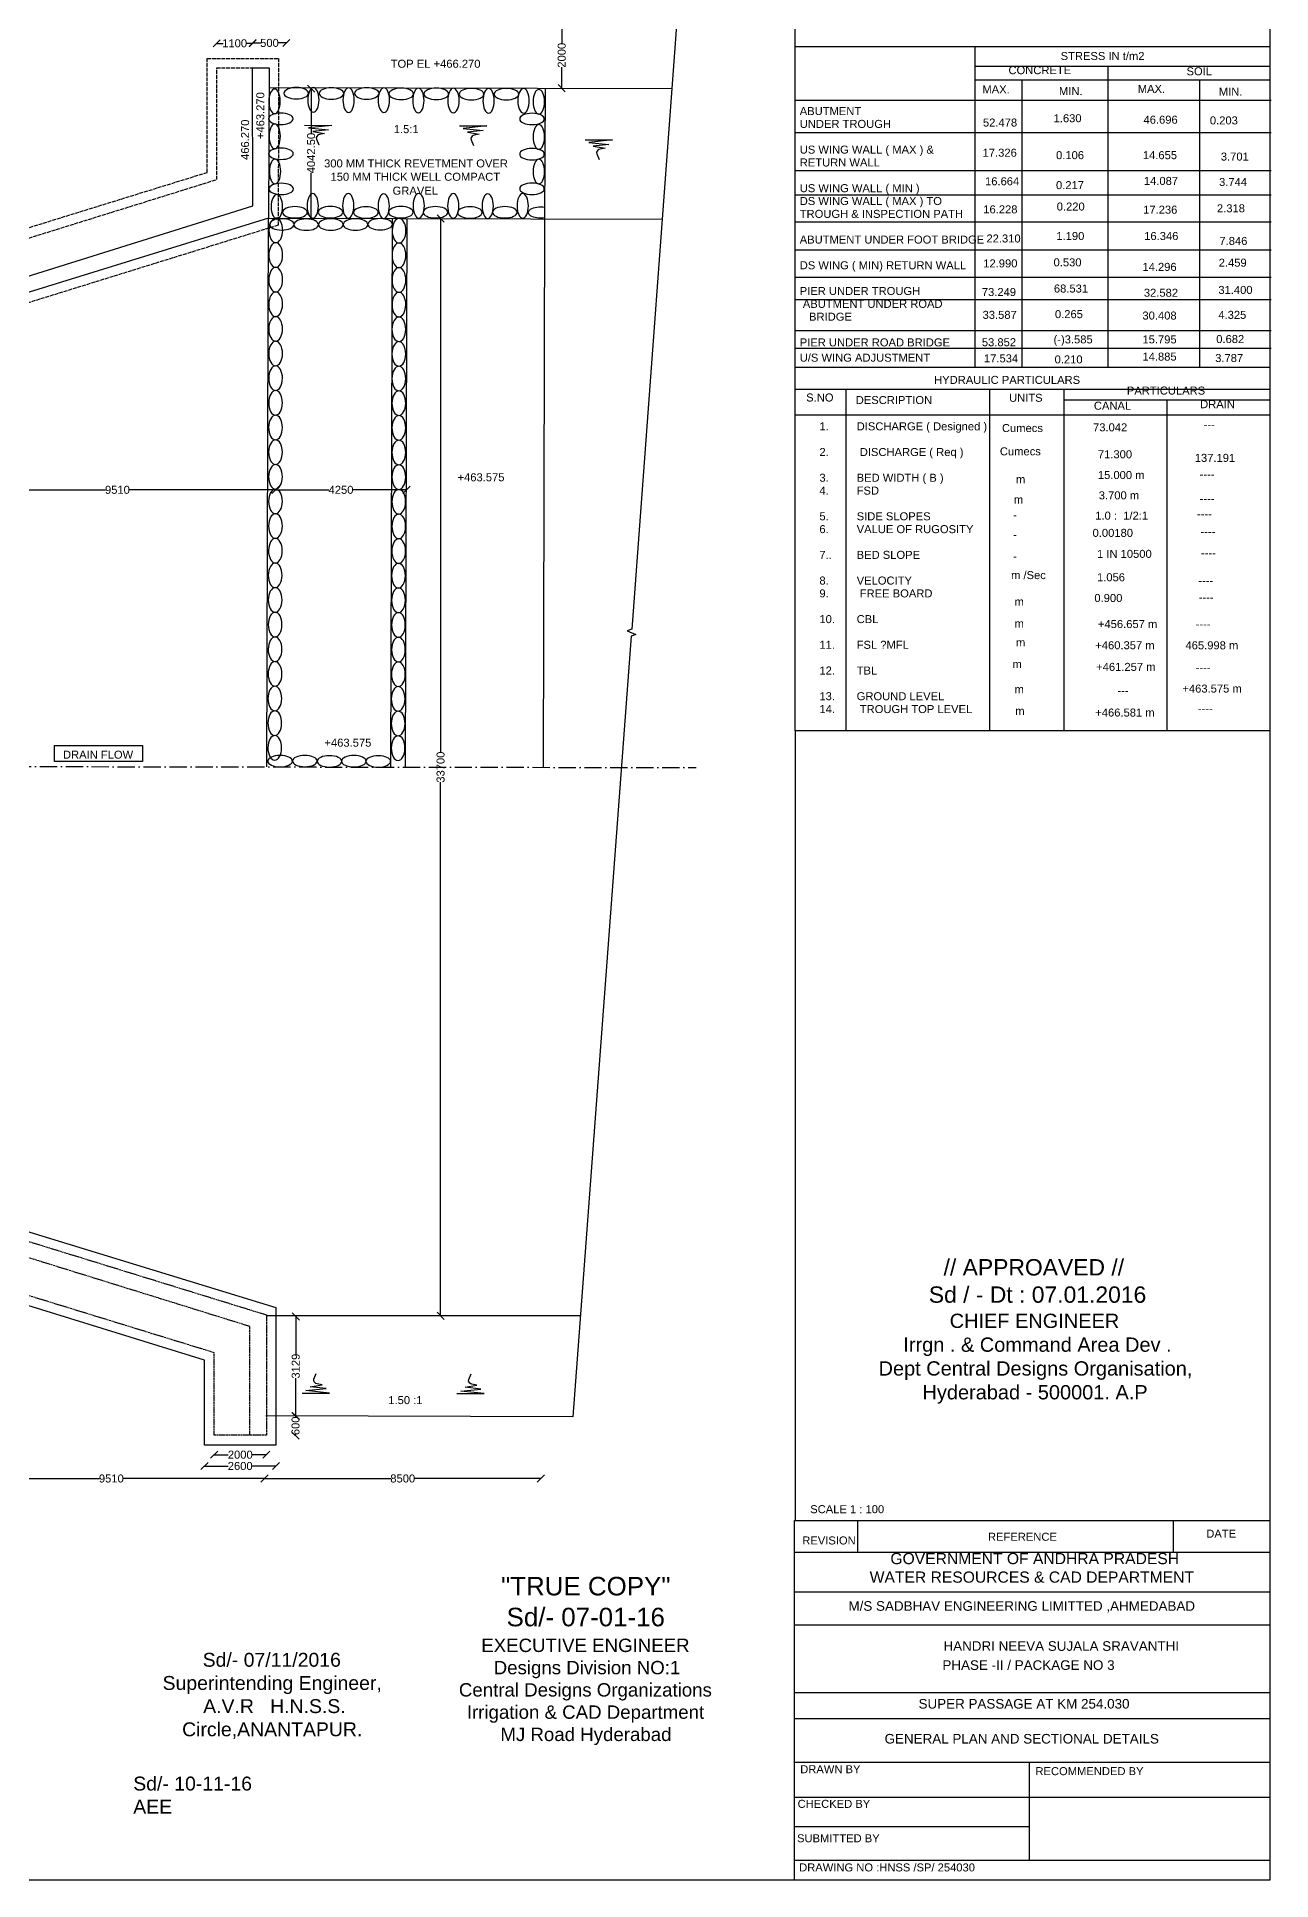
# Model space of a CAD drawing. Header units: feet. Extents: x 5124 to 2925857, y 2311 to 44697474.
# Drawn here: x 2887298 to 2925857, y 44609612 to 44667212 of the extents above; entities that cross this region are included whole.
import ezdxf

# ---------------------------------------------------------------- set-up
doc = ezdxf.new("R2010")
doc.units = ezdxf.units.FT
doc.header["$MEASUREMENT"] = 0
doc.linetypes.add('ACAD_ISO02W100', pattern=[15, 12, -3])
doc.linetypes.add('ACAD_ISO10W100', pattern=[18, 12, -3, 0, -3])
for name, color, linetype in [('DIMENSION', 7, 'Continuous'), ('DRAWING', 2, 'Continuous'), ('TEXT', 7, 'Continuous')]:
    doc.layers.add(name, color=color, linetype=linetype)
doc.styles.get("Standard").update_dxf_attribs({"font": 'arial.ttf', "height": 250})
doc.dimstyles.get("Standard").update_dxf_attribs({"dimtxt": 250, "dimasz": 225, "dimexe": 0.18, "dimexo": 0.0625, "dimgap": 0.09, "dimtad": 0, "dimdec": 0, "dimzin": 0, "dimdsep": 46, "dimtxsty": 'Standard', "dimblk": 'OBLIQUE', "dimcen": 0.09, "dimse1": 1, "dimse2": 1, "dimadec": 0, "dimazin": 0, "dimtfac": 1, "dimtdec": 0, "dimtofl": 0, "dimtmove": 0, "dimatfit": 3, "dimfxl": 1, "dimtolj": 1, "dimtzin": 0, "dimarcsym": 0})

# ---------------------------------------------------------------- blocks, each defined once
blk = doc.blocks.new('_Oblique')
at = {"color": 0, "linetype": 'ByBlock', "lineweight": -2}
blk.add_line((-0.5, -0.5), (0.5, 0.5), dxfattribs=at)
blk = doc.blocks.new('*D89')
at = {"layer": 'Defpoints', "color": 0, "transparency": 16777216}
for p in [(2884837, 44622162), (2894412, 44622162), (2894412, 44622162)]:
    blk.add_point(p, dxfattribs=at)
at = {"layer": 'TEXT', "color": 0, "lineweight": -2, "transparency": 16777216}
for p, q in [((2884837, 44622162), (2889251, 44622162)), ((2894412, 44622162), (2889997, 44622162))]:
    blk.add_line(p, q, dxfattribs=at)
at = {"layer": 'TEXT', "color": 0, "lineweight": -2, "transparency": 16777216, "xscale": 225, "yscale": 225, "zscale": 225, "rotation": 180}
blk.add_blockref('_Oblique', (2884837, 44622162), dxfattribs=at)
at = {"layer": 'TEXT', "color": 0, "lineweight": -2, "transparency": 16777216, "xscale": 225, "yscale": 225, "zscale": 225}
blk.add_blockref('_Oblique', (2894412, 44622162), dxfattribs=at)
at = {"layer": 'TEXT', "color": 0, "transparency": 16777216, "insert": (2889624, 44622162), "char_height": 250, "attachment_point": 5}
blk.add_mtext('\\A1;9510', dxfattribs=at)
blk = doc.blocks.new('*D90')
at = {"layer": 'Defpoints', "color": 0, "transparency": 16777216}
for p in [(2894412, 44622162), (2903044, 44622162), (2903044, 44622162)]:
    blk.add_point(p, dxfattribs=at)
at = {"layer": 'TEXT', "color": 0, "lineweight": -2, "transparency": 16777216}
for p, q in [((2894412, 44622162), (2898355, 44622162)), ((2903044, 44622162), (2899101, 44622162))]:
    blk.add_line(p, q, dxfattribs=at)
at = {"layer": 'TEXT', "color": 0, "lineweight": -2, "transparency": 16777216, "xscale": 225, "yscale": 225, "zscale": 225, "rotation": 180}
blk.add_blockref('_Oblique', (2894412, 44622162), dxfattribs=at)
at = {"layer": 'TEXT', "color": 0, "lineweight": -2, "transparency": 16777216, "xscale": 225, "yscale": 225, "zscale": 225}
blk.add_blockref('_Oblique', (2903044, 44622162), dxfattribs=at)
at = {"layer": 'TEXT', "color": 0, "transparency": 16777216, "insert": (2898728, 44622162), "char_height": 250, "attachment_point": 5}
blk.add_mtext('\\A1;8500', dxfattribs=at)
blk = doc.blocks.new('*D91')
at = {"layer": 'Defpoints', "color": 0, "transparency": 16777216}
for p in [(2892837, 44623518), (2894467, 44623518), (2894467, 44622906)]:
    blk.add_point(p, dxfattribs=at)
at = {"layer": 'TEXT', "color": 0, "lineweight": -2, "transparency": 16777216}
for p, q in [((2892837, 44622906), (2893277, 44622906)), ((2894467, 44622906), (2894027, 44622906))]:
    blk.add_line(p, q, dxfattribs=at)
at = {"layer": 'TEXT', "color": 0, "lineweight": -2, "transparency": 16777216, "xscale": 225, "yscale": 225, "zscale": 225, "rotation": 180}
blk.add_blockref('_Oblique', (2892837, 44622906), dxfattribs=at)
at = {"layer": 'TEXT', "color": 0, "lineweight": -2, "transparency": 16777216, "xscale": 225, "yscale": 225, "zscale": 225}
blk.add_blockref('_Oblique', (2894467, 44622906), dxfattribs=at)
at = {"layer": 'TEXT', "color": 0, "transparency": 16777216, "insert": (2893652, 44622906), "char_height": 250, "attachment_point": 5}
blk.add_mtext('\\A1;2000', dxfattribs=at)
blk = doc.blocks.new('*D92')
at = {"layer": 'Defpoints', "color": 0, "transparency": 16777216}
for p in [(2892534, 44623208), (2894767, 44623208), (2892534, 44622553)]:
    blk.add_point(p, dxfattribs=at)
at = {"layer": 'TEXT', "color": 0, "lineweight": -2, "transparency": 16777216}
for p, q in [((2892534, 44622553), (2893275, 44622553)), ((2894767, 44622553), (2894025, 44622553))]:
    blk.add_line(p, q, dxfattribs=at)
at = {"layer": 'TEXT', "color": 0, "lineweight": -2, "transparency": 16777216, "xscale": 225, "yscale": 225, "zscale": 225, "rotation": 180}
blk.add_blockref('_Oblique', (2892534, 44622553), dxfattribs=at)
at = {"layer": 'TEXT', "color": 0, "lineweight": -2, "transparency": 16777216, "xscale": 225, "yscale": 225, "zscale": 225}
blk.add_blockref('_Oblique', (2894767, 44622553), dxfattribs=at)
at = {"layer": 'TEXT', "color": 0, "transparency": 16777216, "insert": (2893650, 44622553), "char_height": 250, "attachment_point": 5}
blk.add_mtext('\\A1;2600', dxfattribs=at)
blk = doc.blocks.new('*D93')
at = {"layer": 'Defpoints', "color": 0, "transparency": 16777216}
for p in [(2895200, 44627228), (2895192, 44624118), (2895386, 44624118)]:
    blk.add_point(p, dxfattribs=at)
at = {"layer": 'TEXT', "color": 0, "lineweight": -2, "transparency": 16777216}
for p, q in [((2895386, 44627228), (2895386, 44626047)), ((2895386, 44624118), (2895386, 44625300))]:
    blk.add_line(p, q, dxfattribs=at)
at = {"layer": 'TEXT', "color": 0, "lineweight": -2, "transparency": 16777216, "xscale": 225, "yscale": 225, "zscale": 225}
for p, rotation in [((2895386, 44627228), 90), ((2895386, 44624118), 270)]:
    blk.add_blockref('_Oblique', p, dxfattribs=dict(at, rotation=rotation))
at = {"layer": 'TEXT', "color": 0, "transparency": 16777216, "insert": (2895386, 44625673), "char_height": 250, "attachment_point": 5, "rotation": 90}
blk.add_mtext('\\A1;3129', dxfattribs=at)
blk = doc.blocks.new('*D94')
at = {"layer": 'Defpoints', "color": 0, "transparency": 16777216}
for p in [(2895386, 44624118), (2895379, 44623500), (2895386, 44623500)]:
    blk.add_point(p, dxfattribs=at)
at = {"layer": 'TEXT', "color": 0, "lineweight": -2, "transparency": 16777216}
for p, q in [((2895379, 44624118), (2895379, 44624086)), ((2895379, 44623500), (2895379, 44623533))]:
    blk.add_line(p, q, dxfattribs=at)
at = {"layer": 'TEXT', "color": 0, "lineweight": -2, "transparency": 16777216, "xscale": 225, "yscale": 225, "zscale": 225}
for p, rotation in [((2895379, 44624118), 90), ((2895379, 44623500), 270)]:
    blk.add_blockref('_Oblique', p, dxfattribs=dict(at, rotation=rotation))
at = {"layer": 'TEXT', "color": 0, "transparency": 16777216, "insert": (2895379, 44623809), "char_height": 250, "attachment_point": 5, "rotation": 90}
blk.add_mtext('\\A1;600', dxfattribs=at)
blk = doc.blocks.new('*D98')
at = {"layer": 'Defpoints', "color": 0, "transparency": 16777216}
for p in [(2899742, 44661535), (2899911, 44661535), (2899636, 44627249)]:
    blk.add_point(p, dxfattribs=at)
at = {"layer": 'TEXT', "color": 0, "lineweight": -2, "transparency": 16777216}
for p, q in [((2899911, 44661535), (2899911, 44644862)), ((2899911, 44627249), (2899911, 44643922))]:
    blk.add_line(p, q, dxfattribs=at)
at = {"layer": 'TEXT', "color": 0, "lineweight": -2, "transparency": 16777216, "xscale": 225, "yscale": 225, "zscale": 225}
for p, rotation in [((2899911, 44661535), 90), ((2899911, 44627249), 270)]:
    blk.add_blockref('_Oblique', p, dxfattribs=dict(at, rotation=rotation))
at = {"layer": 'TEXT', "color": 0, "transparency": 16777216, "insert": (2899911, 44644392), "char_height": 250, "attachment_point": 5, "rotation": 90}
blk.add_mtext('\\A1;33700', dxfattribs=at)
blk = doc.blocks.new('*D123')
at = {"layer": 'Defpoints', "color": 0, "transparency": 16777216}
for p in [(2884875, 44653019), (2894754, 44653081), (2894754, 44653057)]:
    blk.add_point(p, dxfattribs=at)
at = {"layer": 'TEXT', "color": 0, "lineweight": -2, "transparency": 16777216}
for p, q in [((2884875, 44653057), (2889441, 44653057)), ((2894754, 44653057), (2890187, 44653057))]:
    blk.add_line(p, q, dxfattribs=at)
at = {"layer": 'TEXT', "color": 0, "lineweight": -2, "transparency": 16777216, "xscale": 225, "yscale": 225, "zscale": 225, "rotation": 180}
blk.add_blockref('_Oblique', (2884875, 44653057), dxfattribs=at)
at = {"layer": 'TEXT', "color": 0, "lineweight": -2, "transparency": 16777216, "xscale": 225, "yscale": 225, "zscale": 225}
blk.add_blockref('_Oblique', (2894754, 44653057), dxfattribs=at)
at = {"layer": 'TEXT', "color": 0, "transparency": 16777216, "insert": (2889814, 44653057), "char_height": 250, "attachment_point": 5}
blk.add_mtext('\\A1;9510', dxfattribs=at)
blk = doc.blocks.new('*D124')
at = {"layer": 'Defpoints', "color": 0, "transparency": 16777216}
for p in [(2894754, 44653081), (2898844, 44653068), (2898844, 44653057)]:
    blk.add_point(p, dxfattribs=at)
at = {"layer": 'TEXT', "color": 0, "lineweight": -2, "transparency": 16777216}
for p, q in [((2894754, 44653057), (2896421, 44653057)), ((2898844, 44653057), (2897177, 44653057))]:
    blk.add_line(p, q, dxfattribs=at)
at = {"layer": 'TEXT', "color": 0, "lineweight": -2, "transparency": 16777216, "xscale": 225, "yscale": 225, "zscale": 225, "rotation": 180}
blk.add_blockref('_Oblique', (2894754, 44653057), dxfattribs=at)
at = {"layer": 'TEXT', "color": 0, "lineweight": -2, "transparency": 16777216, "xscale": 225, "yscale": 225, "zscale": 225}
blk.add_blockref('_Oblique', (2898844, 44653057), dxfattribs=at)
at = {"layer": 'TEXT', "color": 0, "transparency": 16777216, "insert": (2896799, 44653057), "char_height": 250, "attachment_point": 5}
blk.add_mtext('\\A1;4250', dxfattribs=at)
blk = doc.blocks.new('*D135')
at = {"layer": 'Defpoints', "color": 0, "transparency": 16777216}
for p in [(2894038, 44667010), (2892915, 44666242), (2894038, 44666242)]:
    blk.add_point(p, dxfattribs=at)
at = {"layer": 'DIMENSION', "color": 0, "lineweight": -2, "transparency": 16777216}
for p, q in [((2892915, 44667010), (2893115, 44667010)), ((2894038, 44667010), (2893838, 44667010))]:
    blk.add_line(p, q, dxfattribs=at)
at = {"layer": 'DIMENSION', "color": 0, "lineweight": -2, "transparency": 16777216, "xscale": 225, "yscale": 225, "zscale": 225, "rotation": 180}
blk.add_blockref('_Oblique', (2892915, 44667010), dxfattribs=at)
at = {"layer": 'DIMENSION', "color": 0, "lineweight": -2, "transparency": 16777216, "xscale": 225, "yscale": 225, "zscale": 225}
blk.add_blockref('_Oblique', (2894038, 44667010), dxfattribs=at)
at = {"layer": 'DIMENSION', "color": 0, "transparency": 16777216, "insert": (2893476, 44667010), "char_height": 250, "attachment_point": 5}
blk.add_mtext('\\A1;1100', dxfattribs=at)
blk = doc.blocks.new('*D136')
at = {"layer": 'Defpoints', "color": 0, "transparency": 16777216}
for p in [(2894038, 44667010), (2895093, 44667022), (2895093, 44667010)]:
    blk.add_point(p, dxfattribs=at)
at = {"layer": 'DIMENSION', "color": 0, "lineweight": -2, "transparency": 16777216}
for p, q in [((2894038, 44667022), (2894290, 44667022)), ((2895093, 44667022), (2894841, 44667022))]:
    blk.add_line(p, q, dxfattribs=at)
at = {"layer": 'DIMENSION', "color": 0, "lineweight": -2, "transparency": 16777216, "xscale": 225, "yscale": 225, "zscale": 225, "rotation": 180}
blk.add_blockref('_Oblique', (2894038, 44667022), dxfattribs=at)
at = {"layer": 'DIMENSION', "color": 0, "lineweight": -2, "transparency": 16777216, "xscale": 225, "yscale": 225, "zscale": 225}
blk.add_blockref('_Oblique', (2895093, 44667022), dxfattribs=at)
at = {"layer": 'DIMENSION', "color": 0, "transparency": 16777216, "insert": (2894565, 44667022), "char_height": 250, "attachment_point": 5}
blk.add_mtext('\\A1;500', dxfattribs=at)
blk = doc.blocks.new('*D138')
at = {"layer": 'Defpoints', "color": 0, "transparency": 16777216}
for p in [(2895645, 44665594), (2895645, 44661571), (2895865, 44661571)]:
    blk.add_point(p, dxfattribs=at)
at = {"layer": 'TEXT', "color": 0, "lineweight": -2, "transparency": 16777216}
for p, q in [((2895865, 44665594), (2895865, 44664203)), ((2895865, 44661571), (2895865, 44662962))]:
    blk.add_line(p, q, dxfattribs=at)
at = {"layer": 'TEXT', "color": 0, "lineweight": -2, "transparency": 16777216, "xscale": 225, "yscale": 225, "zscale": 225}
for p, rotation in [((2895865, 44665594), 90), ((2895865, 44661571), 270)]:
    blk.add_blockref('_Oblique', p, dxfattribs=dict(at, rotation=rotation))
at = {"layer": 'TEXT', "color": 0, "transparency": 16777216, "insert": (2895865, 44663582), "char_height": 250, "attachment_point": 5, "rotation": 90}
blk.add_mtext('\\A1;4042.50', dxfattribs=at)
blk = doc.blocks.new('*D168')
at = {"layer": 'Defpoints', "color": 0, "transparency": 16777216}
for p in [(2902743, 44667665), (2903695, 44667665), (2902841, 44665612)]:
    blk.add_point(p, dxfattribs=at)
at = {"layer": 'TEXT', "color": 0, "lineweight": -2, "transparency": 16777216}
for p, q in [((2903695, 44667665), (2903695, 44667014)), ((2903695, 44665612), (2903695, 44666263))]:
    blk.add_line(p, q, dxfattribs=at)
at = {"layer": 'TEXT', "color": 0, "lineweight": -2, "transparency": 16777216, "xscale": 225, "yscale": 225, "zscale": 225}
for p, rotation in [((2903695, 44667665), 90), ((2903695, 44665612), 270)]:
    blk.add_blockref('_Oblique', p, dxfattribs=dict(at, rotation=rotation))
at = {"layer": 'TEXT', "color": 0, "transparency": 16777216, "insert": (2903695, 44666638), "char_height": 250, "attachment_point": 5, "rotation": 90}
blk.add_mtext('\\A1;2000', dxfattribs=at)

msp = doc.modelspace()

# ---------------------------------------------------------------- linework, layer by layer
at = {"layer": 'DRAWING', "color": 0}
msp.add_lwpolyline([(2810208.4, 44697474.4), (2925812.5, 44697474.4), (2925812.5, 44609612.5), (2810208.4, 44609612.5)], close=True, dxfattribs=at)
for points in [[(2907692.2, 44673210.5), (2905882.7, 44648704.1), (2905734.2, 44648655.4), (2906006.8, 44648532.5), (2905866.4, 44648482.4), (2904044, 44624093.4), (2894455.1, 44624120.6)], [(2884892.1, 44659069.2), (2894042.6, 44661929.7), (2894037.7, 44666241.8), (2894551.3, 44666241.8), (2894530.3, 44661551.2), (2884891, 44658563.6), (2835148.9, 44658587.9)], [(2894548.5, 44665629.3), (2907130.5, 44665602.8)], [(2903173, 44665611.1), (2903160.4, 44661524.5), (2903119.3, 44644386.4)], [(2894484.5, 44644399.1), (2894530.3, 44661551.2)], [(2894530.3, 44661551.2), (2906828.5, 44661513.1)], [(2898397.1, 44661539.2), (2898349.6, 44644398.6)], [(2898816.7, 44644392.7), (2898869.7, 44661537.8)], [(2877326.4, 44644422.1), (2877301, 44630567.8), (2884889, 44630526.1), (2894766.8, 44627504.7), (2894766.8, 44623208.1), (2892533.8, 44623208.1), (2892533.8, 44625860.5), (2885116.5, 44628149.9), (2885116.5, 44625142.4), (2879357.4, 44625142.4), (2879357.4, 44627955.7), (2876330.3, 44627955.7), (2876330.3, 44628996.9), (2874198.2, 44628996.9), (2874228.1, 44644428.3)]]:
    msp.add_lwpolyline(points, dxfattribs=at)
at = {"layer": 'DRAWING', "color": 0, "linetype": 'ACAD_ISO02W100', "ltscale": 10}
for points in [[(2874228.1, 44644428.3), (2874254.8, 44659858.7), (2876390.8, 44659858.7), (2876390.8, 44660894.7), (2879443.9, 44660894.7), (2879443.9, 44663714.6), (2885205.6, 44663714.6), (2885205.6, 44660682), (2892614.2, 44662975.2), (2892614.2, 44666538.6), (2894851.5, 44666538.6), (2894835.8, 44661325.4), (2884954.9, 44658259.6), (2877348.1, 44658247.7), (2877326.4, 44644422.1)], [(2884896, 44660256.7), (2892915.1, 44662752.9), (2892915.1, 44666241.8), (2894037.7, 44666241.8)]]:
    msp.add_lwpolyline(points, dxfattribs=at)
at = {"layer": 'DRAWING', "color": 0}
for points in [[(2895662.9, 44664449.4), (2896516.9, 44664447.7), (2895779.6, 44664370.6), (2896407.4, 44664309.6), (2895916, 44664250.5), (2896285.4, 44664189.6), (2896129.3, 44664159, 0.2755658), (2896023.4, 44664064.1), (2896030.7, 44664013.9), (2896102.4, 44663836.1)], [(2900498, 44664430.1), (2901352, 44664428.4), (2900614.7, 44664351.3), (2901242.6, 44664290.3), (2900751.1, 44664231.1), (2901120.5, 44664170.2), (2900964.5, 44664139.7, 0.2755658), (2900858.6, 44664044.7), (2900865.9, 44663994.5), (2900937.5, 44663816.8)], [(2904425.8, 44663993.3), (2905279.9, 44663991.5), (2904542.6, 44663914.4), (2905170.4, 44663853.4), (2904679, 44663794.3), (2905048.4, 44663733.4), (2904892.3, 44663702.9, 0.2755658), (2904786.4, 44663607.9), (2904793.7, 44663557.7), (2904865.3, 44663379.9)], [(2895586.8, 44624831.8), (2896440.8, 44624833.6), (2895703.5, 44624910.7), (2896331.4, 44624971.7), (2895839.9, 44625030.8), (2896209.4, 44625091.7), (2896053.3, 44625122.3, -0.2755658), (2895947.4, 44625217.2), (2895954.7, 44625267.4), (2896026.3, 44625445.2)], [(2900422.2, 44624816.9), (2901276.2, 44624818.6), (2900538.9, 44624895.7), (2901166.7, 44624956.7), (2900675.3, 44625015.9), (2901044.7, 44625076.7), (2900888.6, 44625107.3, -0.2755658), (2900782.7, 44625202.3), (2900790, 44625252.4), (2900861.7, 44625430.2)]]:
    msp.add_lwpolyline(points, format="xyb", dxfattribs=at)
at = {"layer": 'DRAWING', "color": 0, "linetype": 'ACAD_ISO10W100', "ltscale": 45}
msp.add_lwpolyline([(2876047.9, 44644426.1), (2907895.6, 44644379.4)], dxfattribs=at)
at = {"layer": 'DRAWING', "color": 0, "linetype": 'ACAD_ISO02W100', "ltscale": 5}
for points in [[(2828661.6, 44622328.9), (2828661.6, 44627345.9), (2835083.6, 44630311.5), (2884850.1, 44630247), (2894466.6, 44627277.9), (2894466.6, 44623518.4), (2892837.1, 44623518.4), (2892837.1, 44626092.9), (2884809.4, 44628564.8)], [(2893948.4, 44623518.4), (2893948.4, 44626914.5), (2884797.2, 44629757.2), (2835087.1, 44629801.1)]]:
    msp.add_lwpolyline(points, dxfattribs=at)
at = {"layer": 'DRAWING', "color": 0, "extrusion": (0, 0, -1)}
for centre, major_axis, ratio in [((2894723.3, 44665197.7), (0, -384.7), 0.4609195), ((2895401.3, 44665451.3), (384.7, 0), 0.4609195), ((2895936.8, 44665242.8), (0, -384.7), 0.4609195), ((2896500.7, 44665444), (384.7, 0), 0.4609195), ((2897036.2, 44665235.5), (0, -384.7), 0.4609195), ((2897603.7, 44665444), (384.7, 0), 0.4609195), ((2898139.1, 44665235.5), (0, -384.7), 0.4609195), ((2898680.8, 44665431.3), (384.7, 0), 0.4609195), ((2899216.2, 44665222.7), (0, -384.7), 0.4609195), ((2899776.4, 44665431.1), (384.7, 0), 0.4609195), ((2900311.9, 44665222.5), (0, -384.7), 0.4609195), ((2900875.2, 44665422.5), (384.7, 0), 0.4609195), ((2901410.6, 44665214), (0, -384.7), 0.4609195), ((2901965.9, 44665422.4), (384.7, 0), 0.4609195), ((2902501.4, 44665213.9), (0, -384.7), 0.4609195), ((2902979.8, 44665184.5), (0, -384.7), 0.4609195), ((2894918.3, 44664652.5), (384.7, 0), 0.4609195), ((2902766.5, 44664646.7), (384.7, 0), 0.4609195), ((2894728.2, 44664104.4), (0, -384.7), 0.4609195), ((2902979.8, 44664084.8), (0, -384.7), 0.4609195), ((2894923.1, 44663559.2), (384.7, 0), 0.4609195), ((2902766.5, 44663547), (384.7, 0), 0.4609195), ((2894737.9, 44663006.2), (0, -384.7), 0.4609195), ((2902979.6, 44663002.2), (0, -384.7), 0.4609195), ((2894932.9, 44662461), (384.7, 0), 0.4609195), ((2902766.2, 44662464.4), (384.7, 0), 0.4609195), ((2894795.1, 44661902.8), (0, -384.7), 0.4609195), ((2895360.2, 44661729.6), (384.7, 0), 0.4609195), ((2895916.9, 44661929.5), (0, -384.7), 0.4609195), ((2896469.3, 44661733.9), (384.7, 0), 0.4609195), ((2897026, 44661933.9), (0, -384.7), 0.4609195), ((2897578.5, 44661725.3), (384.7, 0), 0.4609195), ((2898135.1, 44661925.2), (0, -384.7), 0.4609195), ((2898671.5, 44661733.9), (384.7, 0), 0.4609195), ((2899228.1, 44661933.9), (0, -384.7), 0.4609195), ((2899750.5, 44661729.7), (384.7, 0), 0.4609195), ((2900307.2, 44661929.6), (0, -384.7), 0.4609195), ((2900826.5, 44661725.3), (384.7, 0), 0.4609195), ((2901383.2, 44661925.2), (0, -384.7), 0.4609195), ((2901918.6, 44661729.7), (384.7, 0), 0.4609195), ((2902475.3, 44661929.6), (0, -384.7), 0.4609195), ((2894763.7, 44661165.8), (2, 385), 0.5587732), ((2894947.5, 44661353.3), (384.7, 0), 0.4609195), ((2895713, 44661345), (384.7, 0), 0.4609195), ((2896482.4, 44661348.3), (384.7, 0), 0.4609195), ((2897251.8, 44661348.3), (384.7, 0), 0.4609195), ((2898023.5, 44661357.4), (384.7, 0), 0.4609195), ((2898613.7, 44661155.1), (1.9, 385), 0.5587732), ((2894759.8, 44660395.9), (2, 385), 0.5587732), ((2898609.9, 44660385.2), (1.9, 385), 0.5587732), ((2894758.8, 44659625.9), (2, 385), 0.5587732), ((2898609.1, 44659615.2), (1.9, 385), 0.5587732), ((2894757.8, 44658855.9), (2, 385), 0.5587732), ((2898608.3, 44658845.2), (1.9, 385), 0.5587732), ((2894756.8, 44658085.9), (2, 385), 0.5587732), ((2898607.5, 44658075.2), (1.9, 385), 0.5587732), ((2894756.3, 44657315.8), (2, 385), 0.5587732), ((2898607.2, 44657305.2), (1.9, 385), 0.5587732), ((2894755.3, 44656545.8), (2, 385), 0.5587732), ((2898606.4, 44656535.1), (1.9, 385), 0.5587732), ((2894754.8, 44655775.8), (2, 385), 0.5587732), ((2898606.1, 44655765.1), (1.9, 385), 0.5587732), ((2894754.3, 44655005.8), (2, 385), 0.5587732), ((2898605.8, 44654995.1), (1.9, 385), 0.5587732), ((2894753.8, 44654235.8), (2, 385), 0.5587732), ((2898605.5, 44654225.1), (1.9, 385), 0.5587732), ((2894752.8, 44653465.8), (2, 385), 0.5587732), ((2898604.7, 44653455.1), (1.9, 385), 0.5587732), ((2894751.8, 44652695.8), (2, 385), 0.5587732), ((2898603.9, 44652685.1), (1.9, 385), 0.5587732), ((2894751.3, 44651925.8), (2, 385), 0.5587732), ((2898603.6, 44651915.1), (1.9, 385), 0.5587732), ((2894750.3, 44651155.8), (2, 385), 0.5587732), ((2898602.8, 44651145.1), (1.9, 385), 0.5587732), ((2894742.4, 44650385.9), (2, 385), 0.5587732), ((2898595.1, 44650375.2), (1.9, 385), 0.5587732), ((2894741.4, 44649615.9), (2, 385), 0.5587732), ((2898594.3, 44649605.2), (1.9, 385), 0.5587732), ((2894740.4, 44648845.9), (2, 385), 0.5587732), ((2898593.5, 44648835.2), (1.9, 385), 0.5587732), ((2894739.9, 44648075.9), (2, 385), 0.5587732), ((2898593.2, 44648065.2), (1.9, 385), 0.5587732), ((2894738.9, 44647305.9), (2, 385), 0.5587732), ((2898592.4, 44647295.2), (1.9, 385), 0.5587732), ((2894731.3, 44646536), (2, 385), 0.5587732), ((2898585, 44646525.3), (1.9, 385), 0.5587732), ((2894730.3, 44645766), (2, 385), 0.5587732), ((2898584.2, 44645755.3), (1.9, 385), 0.5587732), ((2894729.3, 44644996), (2, 385), 0.5587732), ((2898583.4, 44644985.3), (1.9, 385), 0.5587732), ((2894894.8, 44644579.1), (384.7, 0), 0.4609195), ((2895669.5, 44644581.5), (384.7, 0), 0.4609195), ((2896439.1, 44644573.1), (384.7, 0), 0.4609195), ((2897200, 44644578.6), (384.7, 0), 0.4609195), ((2897964, 44644570.2), (384.7, 0), 0.4609195)]:
    msp.add_ellipse(centre, major_axis=major_axis, ratio=ratio, dxfattribs=at)
msp.add_ellipse((2903030.4, 44661722.6), major_axis=(384.7, 0), ratio=0.4609195, start_param=1.225893, end_param=5.0601428, dxfattribs=at)
at = {"layer": 'TEXT', "color": 0}
for points in [[(2910982.7, 44667713.7), (2925812.5, 44667713.7), (2925812.5, 44645523), (2910982.7, 44645523)], [(2887850.8, 44645069.7), (2890601.8, 44645069.7), (2890601.8, 44644564.1), (2887850.8, 44644564.1)], [(2925812.5, 44609612.5), (2910968.8, 44609612.5), (2910968.8, 44620853.1), (2925812.5, 44620853.1)]]:
    msp.add_lwpolyline(points, close=True, dxfattribs=at)
for points in [[(2910982.7, 44666909.6), (2925812.5, 44666909.6)], [(2916603, 44666909.6), (2916603, 44656892.7)], [(2916603, 44666298.1), (2925812.5, 44666298.1)], [(2920758.9, 44666298.1), (2920758.9, 44656892.7)], [(2925812.5, 44665857.2), (2916603, 44665857.2)], [(2918070.1, 44665857.2), (2918070.1, 44656892.7)], [(2923627.9, 44656892.7), (2923627.9, 44665857.2)], [(2910966.2, 44665237.9), (2925857.4, 44665237.9)], [(2910966.2, 44664222.7), (2925857.4, 44664222.7)], [(2910966.2, 44663041), (2925857.4, 44663041)], [(2910966.2, 44662275.5), (2925857.4, 44662275.5)], [(2910966.2, 44661434.6), (2925857.4, 44661434.6)], [(2910966.2, 44660552.5), (2925857.4, 44660552.5)], [(2910966.2, 44659703.7), (2925857.4, 44659703.7)], [(2910966.2, 44659004.7), (2925857.4, 44659004.7)], [(2910966.2, 44658039.5), (2925857.4, 44658039.5)], [(2910966.2, 44657486.4), (2925857.4, 44657486.4)], [(2910982.7, 44656892.7), (2925812.5, 44656892.7)], [(2910982.7, 44656203.6), (2925812.5, 44656203.6)], [(2912584.5, 44645523), (2912584.5, 44656203.6)], [(2917057.1, 44656203.6), (2917057.1, 44645523)], [(2919390.5, 44645523), (2919390.5, 44656203.6)], [(2919390.5, 44655865.2), (2925812.5, 44655865.2)], [(2922601.5, 44655865.2), (2922601.5, 44645523)], [(2910982.7, 44655406.2), (2925812.5, 44655406.2)], [(2910982.7, 44645523), (2910982.7, 44620853.1)], [(2904281.5, 44627241.9), (2894461, 44627241.9)], [(2912942.4, 44619855.6), (2912942.4, 44620864)], [(2922802.4, 44619845.7), (2922802.4, 44620865)], [(2910968.8, 44619860.9), (2925812.5, 44619860.9)], [(2910968.8, 44618624.3), (2925812.5, 44618624.3)], [(2910968.8, 44617590.9), (2925812.5, 44617590.9)], [(2910968.8, 44615477.9), (2925812.5, 44615477.9)], [(2910968.8, 44614664.2), (2925812.5, 44614664.2)], [(2910968.8, 44613294.8), (2925812.5, 44613294.8)], [(2918305.2, 44610251.9), (2918305.2, 44613308.3)], [(2910968.8, 44612203.2), (2925812.5, 44612203.2)], [(2910968.8, 44611284), (2918305.2, 44611284)], [(2910968.8, 44610232.1), (2925812.5, 44610232.1)]]:
    msp.add_lwpolyline(points, dxfattribs=at)

# ---------------------------------------------------------------- texts
for s, height, p in [('TOP EL +466.270 ', 250, (2898351.2, 44666247.6)), ('STRESS IN t/m2', 250, (2919281.6, 44666489.4)), ('CONCRETE ', 250, (2917651.7, 44666046.9)), ('SOIL ', 250, (2923214.7, 44666011.5)), ('MAX.', 250, (2916836.7, 44665445.3)), ('MIN.', 250, (2919228.4, 44665392.2)), ('MAX.', 250, (2921691, 44665463)), ('MIN.', 250, (2924224.5, 44665374.5)), ('ABUTMENT ', 250, (2911130.4, 44664769)), ('1.630', 250, (2919061.5, 44664543.8)), ('46.696', 250, (2921870.5, 44664499.3)), ('1.5:1', 250, (2898447.9, 44664203.8)), ('UNDER TROUGH ', 250, (2911130.4, 44664367.4)), ('52.478', 250, (2916854.4, 44664410.2)), ('0.203', 250, (2923943.8, 44664477)), ('US WING WALL ( MAX ) & ', 250, (2911130.4, 44663564.2)), ('17.326', 250, (2916843.8, 44663467.5)), ('0.106', 250, (2919138.2, 44663390.7)), ('14.655', 250, (2921849.7, 44663390.7)), ('3.701', 250, (2924286.8, 44663346.8)), ('300 MM THICK REVETMENT OVER ', 250, (2896270.9, 44663132.6)), ('RETURN WALL ', 250, (2911130.4, 44663162.6)), ('150 MM THICK WELL COMPACT ', 250, (2896472.5, 44662715.9)), ('GRAVEL', 250, (2898410.7, 44662280.5)), ('US WING WALL ( MIN ) ', 250, (2911130.4, 44662359.4)), ('16.664', 250, (2916919.5, 44662574.8)), ('0.217', 250, (2919137, 44662454.2)), ('14.087', 250, (2921881.4, 44662585.8)), ('3.744', 250, (2924230.7, 44662552.9)), ('DS WING WALL ( MAX ) TO ', 250, (2911130.4, 44661957.8)), ('16.228', 250, (2916864.6, 44661697.6)), ('0.220', 250, (2919159, 44661785.3)), ('17.236', 250, (2921859.5, 44661686.6)), ('2.318', 250, (2924164.8, 44661730.5)), ('TROUGH & INSPECTION PATH ', 250, (2911130.4, 44661556.2)), ('ABUTMENT UNDER FOOT BRIDGE ', 250, (2911130.4, 44660753)), ('22.310', 250, (2916963.4, 44660787.4)), ('1.190', 250, (2919148, 44660864.2)), ('16.346', 250, (2921892.4, 44660864.2)), ('7.846', 250, (2924241.7, 44660710.7)), ('DS WING ( MIN) RETURN WALL ', 250, (2911130.4, 44659949.8)), ('12.990', 250, (2916864.6, 44660008.9)), ('0.530', 250, (2919060.2, 44660041.8)), ('14.296', 250, (2921837.5, 44659899.3)), ('2.459', 250, (2924219.7, 44660030.8)), ('PIER UNDER TROUGH  ', 250, (2911130.4, 44659146.6)), (' ABUTMENT UNDER ROAD ', 250, (2911130.4, 44658745)), ('73.249', 250, (2916820.4, 44659113.8)), ('68.531', 250, (2919070.9, 44659223.5)), ('32.582', 250, (2921881.2, 44659091.9)), ('31.400', 250, (2924208.5, 44659179.6)), ('   BRIDGE ', 250, (2911130.4, 44658343.4)), ('33.587', 250, (2916842.4, 44658401.1)), ('0.265', 250, (2919103.8, 44658423)), ('30.408', 250, (2921837.3, 44658379.2)), ('4.325', 250, (2924208.5, 44658401.1)), ('(-)3.585', 250, (2919059.9, 44657633.5)), ('15.795', 250, (2921837.3, 44657633.5)), ('0.682', 250, (2924142.6, 44657644.5)), ('U/S WING ADJUSTMENT ', 250, (2911130.4, 44657062.8)), ('PIER UNDER ROAD BRIDGE ', 250, (2911130.4, 44657540.2)), ('53.852', 250, (2916820.4, 44657545.8)), ('17.534', 250, (2916886.3, 44657041.4)), ('0.210', 250, (2919092.8, 44657008.5)), ('14.885', 250, (2921837.3, 44657096.2)), ('3.787', 250, (2924109.7, 44657052.4)), ('HYDRAULIC PARTICULARS ', 250, (2915329, 44656367.7)), ('PARTICULARS ', 250, (2921351.1, 44656034.7)), ('S.NO ', 250, (2911332.5, 44655817.9)), ('DESCRIPTION ', 250, (2912880.3, 44655738.7)), ('UNITS ', 250, (2917669.9, 44655809.7)), ('CANAL ', 250, (2920319.7, 44655561.1)), ('DRAIN ', 250, (2923639.2, 44655608.4)), ('1.         DISCHARGE ( Designed ) ', 250, (2911745.2, 44654917.2)), ('Cumecs ', 250, (2917448.2, 44654863.3)), ('73.042', 250, (2920293.6, 44654885.9)), ('---', 250, (2923748.3, 44654966.5)), ('2.          DISCHARGE ( Req ) ', 250, (2911745.2, 44654114)), ('Cumecs ', 250, (2917382.8, 44654135.6)), ('71.300', 250, (2920445.5, 44654044.2)), ('137.191', 250, (2923472, 44653931.6)), ('+463.575', 250, (2900439.8, 44653324.8)), ('3.         BED WIDTH ( B ) ', 250, (2911745.2, 44653310.8)), ('m', 250, (2917885.9, 44653261.6)), ('15.000 m', 250, (2920445.5, 44653395.7)), ('----', 250, (2923624, 44653421.1)), ('4.         FSD ', 250, (2911745.2, 44652909.2)), ('m', 250, (2917820.3, 44652627.9)), ('3.700 m', 250, (2920473.2, 44652760.9)), ('----', 250, (2923624, 44652662.2)), ('5.         SIDE SLOPES ', 250, (2911745.2, 44652106)), ('-', 250, (2917798.4, 44652147.3)), ('1.0 :  1/2:1', 250, (2920362.7, 44652126.2)), ('----', 250, (2923541.1, 44652179.2)), ('6.         VALUE OF RUGOSITY ', 250, (2911745.2, 44651704.4)), ('-', 250, (2917798.4, 44651535.5)), ('0.00180', 250, (2920279.8, 44651588.1)), ('----', 250, (2923651.6, 44651627.3)), ('7..        BED SLOPE ', 250, (2911745.2, 44650901.2)), ('-', 250, (2917798.4, 44650858.1)), ('1 IN 10500', 250, (2920418.4, 44650932.3)), ('----', 250, (2923665.4, 44650965)), ('8.         VELOCITY ', 250, (2911745.2, 44650098)), ('m /Sec', 250, (2917732.8, 44650268.2)), ('1.056', 250, (2920418.4, 44650201)), ('9.          FREE BOARD ', 250, (2911745.2, 44649696.4)), ('0.900', 250, (2920335.6, 44649552.5)), ('----', 250, (2923582.5, 44650095.7)), ('m', 250, (2917842.2, 44649437.9)), ('----', 250, (2923596.3, 44649578.3)), ('10.       CBL ', 250, (2911745.2, 44648893.2)), ('m', 250, (2917842.5, 44648754.5)), ('+456.657 m', 250, (2920446.1, 44648738.4)), ('----', 250, (2923499.6, 44648736.6)), ('11.       FSL ?MFL', 250, (2911745.2, 44648089.9)), ('m', 250, (2917886.2, 44648164.5)), ('+460.357 m ', 250, (2920363.2, 44648076)), ('465.998 m', 250, (2923181.9, 44648074.3)), ('12.       TBL ', 250, (2911745.2, 44647286.7)), ('m', 250, (2917776.9, 44647487.2)), ('+461.257 m', 250, (2920390.8, 44647399.9)), ('----', 250, (2923499.6, 44647384.4)), ('m', 250, (2917842.5, 44646700.6)), ('+463.575 m', 250, (2923085.2, 44646722)), ('13.       GROUND LEVEL ', 250, (2911745.2, 44646483.5)), ('14.        TROUGH TOP LEVEL ', 250, (2911745.2, 44646081.9)), ('---', 250, (2921053.8, 44646663.1)), ('m', 250, (2917864.4, 44646023.3)), ('+466.581 m', 250, (2920363.1, 44645973.2)), ('----', 250, (2923568.7, 44646101.1)), ('+463.575', 250, (2896281.6, 44645031.8)), ('DRAIN FLOW ', 250, (2888113.3, 44644657.1)), ('1.50 :1', 250, (2898277.1, 44624487.7)), ('SCALE 1 : 100', 250, (2911458.3, 44621078.9)), ('REFERENCE ', 250, (2917011.5, 44620217.9)), ('DATE ', 250, (2923831.7, 44620314)), ('REVISION ', 250, (2911209.7, 44620102)), ('GOVERNMENT OF ANDHRA PRADESH ', 350, (2913963, 44619486.5)), ('WATER RESOURCES & CAD DEPARTMENT ', 350, (2913316.5, 44618907)), ('M/S SADBHAV ENGINEERING LIMITTED ,AHMEDABAD ', 300, (2912653.4, 44618029.4)), ('HANDRI NEEVA SUJALA SRAVANTHI ', 300, (2915621.5, 44616778.3)), ('PHASE -II / PACKAGE NO 3', 300, (2915588.3, 44616182.2)), ('SUPER PASSAGE AT KM 254.030', 300, (2914842.4, 44614973.5)), ('GENERAL PLAN AND SECTIONAL DETAILS ', 300, (2913781.4, 44613880.7)), ('DRAWN BY ', 250, (2911145.7, 44612953.4)), ('RECOMMENDED BY ', 250, (2918494.4, 44612893)), ('CHECKED BY ', 250, (2911063, 44611871.4)), ('SUBMITTED BY ', 250, (2911046.4, 44610795.1)), ('DRAWING NO :HNSS /SP/ 254030', 250, (2911112.7, 44609884.5))]:
    msp.add_text(s, height=height, dxfattribs=at).set_placement(p)
for s, p in [('+463.270', (2894403.1, 44664017.8)), ('466.270', (2893926.6, 44663366.1))]:
    msp.add_text(s, height=250, rotation=90, dxfattribs=at).set_placement(p)
at = {"layer": 'TEXT', "color": 0, "attachment_point": 1}
for s, insert, char_height, width in [('\\pi2116.1;// APPROAVED // \\P\\pi1456.1; Sd / - Dt : 07.01.2016 \\P\\pi2306.5;{\\H0.87202x;CHIEF ENGINEER \\P\\pi685.36; Irrgn . & Command Area Dev . \\P\\pi85.805;Dept Central Designs Organisation, \\P\\pi1457.8;Hyderabad - 500001. A.P}', (2913508.3, 44629019), 511.65, 9872.594), ('\\pi1839.2;"TRUE COPY"\\P\\pi2012;Sd/- 07-01-16 \\P\\pi1220.9;{\\H0.72034x;EXECUTIVE ENGINEER  \\P\\pi1609.8;Designs Division NO:1 \\P\\pi522.55;Central Designs Organizations  \\P\\pi769.43;Irrigation & CAD Department\\P\\pi1819;MJ Road Hyderabad }', (2899959.8, 44619089.2), 579.186, 8898.116), ('\\pi2993.9;Sd/- 07/11/2016 \\P\\pi1741.9;Superintending Engineer,\\P\\pi2842.2; A.V.R   H.N.S.S. \\P\\pi2351.8;Circle,ANANTAPUR.', (2889483.4, 44616715.3), 434.389, 10251.414), ('\\A1;Sd/- 10-11-16\\PAEE', (2890308.6, 44612847.7), 434.389, 3643.716)]:
    msp.add_mtext(s, dxfattribs=dict(at, insert=insert, char_height=char_height, width=width))

# ---------------------------------------------------------------- dimensions: what is measured, and where the dimension line sits
at = {"layer": 'DIMENSION', "color": 0}
for base, p1, p2, text, picture, middle in [((2894037.7, 44667009.8), (2892915.1, 44666241.8), (2894037.7, 44666241.8), '1100', '*D135', (2893476.4, 44667009.8)), ((2895093.3, 44667022.4), (2894037.7, 44667009.8), (2895093.3, 44667009.8), '500', '*D136', (2894565.5, 44667022.4))]:
    dim = msp.add_linear_dim(base=base, p1=p1, p2=p2, text=text, dimstyle='Standard', dxfattribs=at)
    dim.commit()
    dim.dimension.update_dxf_attribs({"geometry": picture, "text_midpoint": middle})
at = {"layer": 'TEXT', "color": 0}
for base, p1, p2, text, picture, middle in [((2903694.7, 44667665), (2902840.6, 44665611.8), (2902743.3, 44667665), '2000', '*D168', (2903694.7, 44666638.4)), ((2895865.3, 44661570.7), (2895644.8, 44665594.2), (2895644.8, 44661570.7), '4042.50', '*D138', (2895865.3, 44663582.4)), ((2899910.9, 44661535.1), (2899635.8, 44627248.7), (2899741.8, 44661535.1), '33700', '*D98', (2899910.9, 44644391.9)), ((2895385.6, 44624118.5), (2895200.4, 44627227.6), (2895191.5, 44624118.5), '3129', '*D93', (2895385.6, 44625673.1)), ((2895379.4, 44623500.2), (2895385.6, 44624118.5), (2895385.6, 44623500.2), '600', '*D94', (2895379.4, 44623809.3))]:
    dim = msp.add_linear_dim(base=base, p1=p1, p2=p2, angle=90, text=text, dimstyle='Standard', dxfattribs=at)
    dim.commit()
    dim.dimension.update_dxf_attribs({"geometry": picture, "text_midpoint": middle})
for base, p1, p2, text, picture, middle in [((2894753.8, 44653057.2), (2884874.8, 44653018.5), (2894753.8, 44653080.8), '9510', '*D123', (2889814.3, 44653057.2)), ((2898843.5, 44653057.2), (2894753.8, 44653080.8), (2898843.5, 44653068.1), '4250', '*D124', (2896798.6, 44653057.2)), ((2894466.6, 44622906.4), (2892837.1, 44623518.4), (2894466.6, 44623518.4), '2000', '*D91', (2893651.8, 44622906.4)), ((2892533.8, 44622552.6), (2894766.8, 44623208.1), (2892533.8, 44623208.1), '2600', '*D92', (2893650.3, 44622552.6)), ((2894412.1, 44622161.7), (2884836.8, 44622161.7), (2894412.1, 44622161.7), '9510', '*D89', (2889624.4, 44622161.7)), ((2903043.9, 44622161.7), (2894412.1, 44622161.7), (2903043.9, 44622161.7), '8500', '*D90', (2898728, 44622161.7))]:
    dim = msp.add_linear_dim(base=base, p1=p1, p2=p2, text=text, dimstyle='Standard', dxfattribs=at)
    dim.commit()
    dim.dimension.update_dxf_attribs({"geometry": picture, "text_midpoint": middle})

doc.saveas('drawing.dxf')
